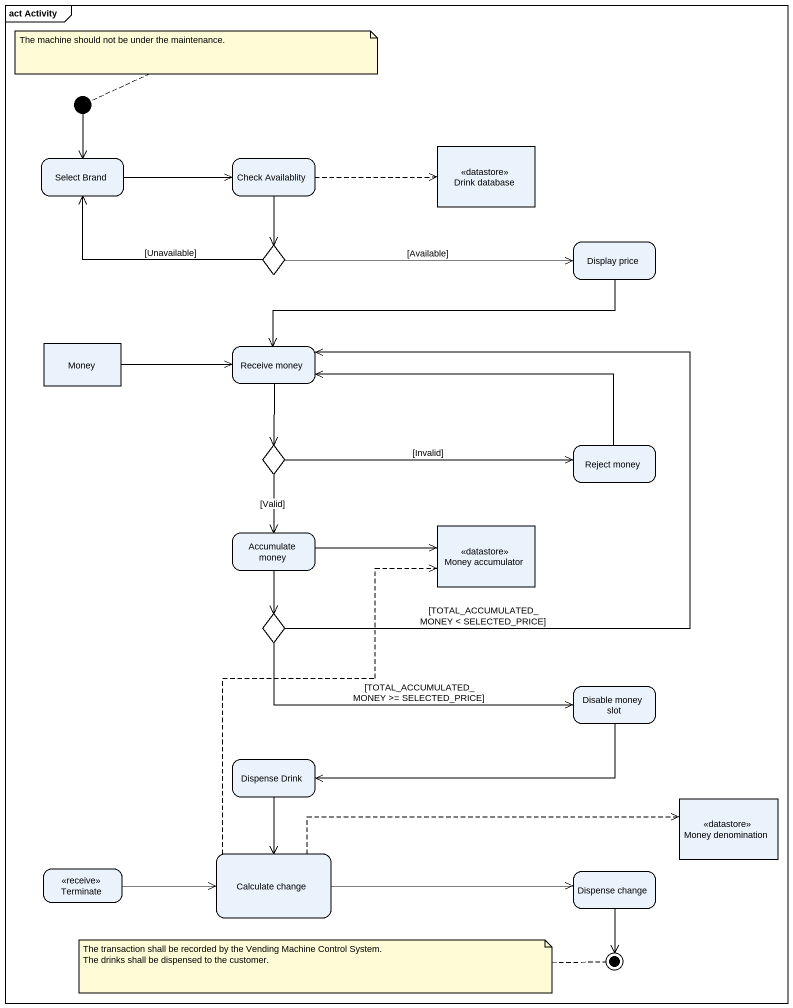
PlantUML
@startuml
mainframe act Activity
hide empty description
state initial1 <<start>>
state "Select Brand" as Select_Brand
state "Check Availablity" as Check_Availablity
state "Drink database" as Drink_database <<datastore>>
state choice1 <<choice>>
state "Display price" as Display_price
state Money <<object>>
state "Receive money" as Receive_money
state choice2 <<choice>>
state "Reject money" as Reject_money
state "Accumulate money" as Accumulate_money
state "Money accumulator" as Money_accumulator <<datastore>>
state choice3 <<choice>>
state "Disable money slot" as Disable_money_slot
state "Dispense Drink" as Dispense_Drink
state "Money denomination" as Money_denomination <<datastore>>
state Terminate <<receive>>
state "Calculate change" as Calculate_change
state "Dispense change" as Dispense_change
state final1 <<end>>
initial1 --> Select_Brand
Select_Brand -right-> Check_Availablity
Check_Availablity -right[dashed]-> Drink_database
Check_Availablity --> choice1
choice1 -left-> Select_Brand : [Unavailable]
choice1 -right-> Display_price : [Available]
Display_price -left-> Receive_money
Money -right-> Receive_money
Receive_money --> choice2
choice2 -right-> Reject_money : [Invalid]
choice2 --> Accumulate_money : [Valid]
Reject_money -left-> Receive_money
Accumulate_money -right-> Money_accumulator
Accumulate_money --> choice3
choice3 -up-> Receive_money : [TOTAL_ACCUMULATED_MONEY < SELECTED_PRICE]
choice3 -right-> Disable_money_slot : [TOTAL_ACCUMULATED_MONEY >= SELECTED_PRICE]
Disable_money_slot -left-> Dispense_Drink
Dispense_Drink --> Calculate_change
Terminate -right-> Calculate_change
Calculate_change -up[dashed]-> Money_accumulator
Calculate_change -right[dashed]-> Money_denomination
Calculate_change -right-> Dispense_change
Dispense_change --> final1
note right of initial1 : The machine should not be under the maintenance.
note left of final1
  The transaction shall be recorded by the Vending Machine Control System.
  The drinks shall be dispensed to the customer.
end note
@enduml
